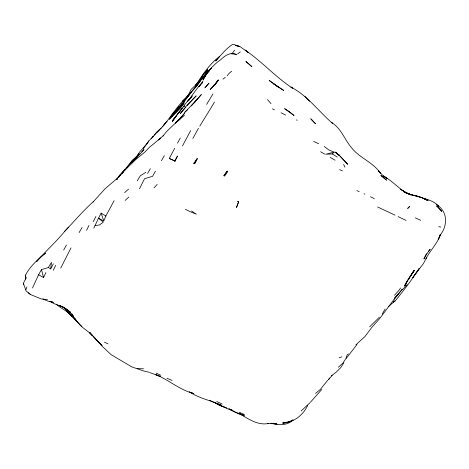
<?xml version="1.0" encoding="UTF-8"?>
<svg xmlns="http://www.w3.org/2000/svg" width="469" height="469" viewBox="0 0 469 469"><rect width="100%" height="100%" fill="white"/><g stroke="black" fill="none" stroke-linecap="round" stroke-linejoin="round"><path stroke-width="0.7" d="M48.36 267.529L50.658 268.889L51.473 262.312L48.36 267.529L41.407 269.675L38.581 274.746L32.519 287.972M194.565 163.728L197.168 158.663L193.715 163.329L194.565 163.728L197.22 158.68L194.623 163.488L193.715 163.329M238.451 202.116L236.511 207.486L238.598 201.981L237.701 201.564L238.598 201.981M25.988 289.502L26.973 286.799M440.467 234.4L438.216 239.741L440.467 234.4C437.589 243.522 430.284 250.106 426.075 258.571L426.421 257.956L423.372 263.66L412.773 277.566L419.028 268.649C411.811 279.864 403.703 290.493 395.303 300.84L393.391 302.048M218.015 80.639L218.278 79.982L214.72 84.86L218.015 80.639L210.176 89.485L214.509 85.223M105.853 216.01L101.14 213.137L98.496 218.214L103.76 220.928L105.853 216.01L114.114 200.679M93.8 228.192L98.496 218.214L103.303 222.118L99.475 224.973L94.984 225.513M200.339 80.387L202.819 75.198L207.632 69.664L206.36 71.429M38.581 274.746L43.576 277.537L45.874 272.559M116.857 179.246L119.572 175.177L125.018 169.737M407.491 280.274L405.04 285.504L407.362 281.007L404.425 285.967L407.362 281.007M426.385 253.77L423.929 258.994L426.333 254.538L430.173 249.274L428.49 251.273M175.013 161.248L177.517 155.972L174.831 160.896L175.013 161.248L169.309 158.434L174.726 148.239M60.747 268.104L71.001 247.884M200.31 80.152L202.444 75.761L199.366 81.477L197.349 83.804L198.903 82.386M53.261 270.343L55.705 265.325M86.542 230.373L89.022 225.343M139.486 188.79L144.569 178.695L152.583 176.297L155.397 171.167M182.488 145.912L190.649 130.611M200.316 80.158L202.819 75.198L199.987 80.217L196.112 84.66L191.176 89.327L188.55 94.457L182.013 104.018L184.61 100.993M93.302 221.585L95.91 216.444M192.847 138.525L198.463 128.272M201.793 83.505L202.813 81.606L198.874 86.818L202.596 82.286C196.593 88.049 192.618 95.359 187.324 101.679L191.141 97.323L187.084 101.667L172.856 120.158L182.277 108.427L177.141 114.33L179.809 111.411M50.658 268.889L53.396 263.818M63.649 250.088L66.457 244.965M177.47 143.133L180.307 137.997M307.646 405.527C303.197 415.153 293.436 422.792 282.549 422.979L290.411 421.561L283.071 423.501M137.241 180.893L140.26 175.852L145.853 172.346M408.358 279.946L411.196 274.934L414.567 270.208L407.907 279.682M161.389 160.803L164.361 155.632M382.235 314.031L385.108 309.03M411.196 274.934L410.844 275.538L413.84 270.613L407.004 281.611M147.571 173.512L150.356 168.664M79.097 232.606L82.11 227.418M440.192 235.051C446.922 226.908 448.036 213.923 439.342 206.694M206.647 104.399L212.932 93.952M211.372 107.272L214.48 102.054M211.138 107.677L199.782 126.097M143.385 148.638L148.814 140.952L153.111 136.737M146.908 144.018L148.814 140.952M343.824 362.854L340.687 367.702L336.431 371.94L331.472 375.792M121.911 173.706L122.702 172.51M25.684 275.069L25.285 275.649L25.625 279.119M227.817 171.455L224.592 176.174L227.078 171.144L223.813 175.834L227.137 171.208L227.817 171.455L227.078 171.144M188.685 94.591L187.049 96.983L188.391 95.477C179.785 103.145 173.331 112.742 166.495 121.899M121.958 173.729L123.57 171.625M215.207 84.426L218.278 79.982M329.572 378.055L328.335 379.843L332.158 375.417M133.395 160.703L132.211 161.981L136.497 156.957L136.092 157.537L139.574 152.073L147.389 143.215M191.528 91.877L187.928 96.526L191.504 91.912C198.926 84.66 202.995 74.454 211.531 68.304M400.585 287.978L398.533 290.909L394.482 295.259M205.445 72.666L206.254 71.523M176.068 110.678L179.006 106.539L175.541 111.194M134.755 159.366L138.918 153.855M190.824 97.863L192.196 95.94L190.918 97.534M356.979 344.58L346.292 358.322M205.422 72.73L207.398 69.998M327.702 380.295L320.356 389.417L315.614 393.385M118.645 177.54C123.488 169.684 130.534 163.828 136.497 156.957M202.76 79.173L206.196 74.483M199.354 82.268L195.825 86.906L206.372 72.976L210.417 69.072M172.176 114.975C183.297 106.1 189.042 92.868 198.932 82.843M167.081 121.154L163.816 125.135M158.985 139.475L160.756 138.015L149.377 147.348L145.302 151.686L135.723 159.577L122.685 172.434L119.114 176.754L105.056 188.761L93.143 201.94L93.653 201.424C83.165 210.634 74.202 221.391 64.593 231.487C55.981 242.045 45.739 251.103 36.74 261.415L40.797 257.071L45.493 253.072C37.79 259.609 29.735 266.374 25.285 275.649L26.282 277.8L23.556 282.877L23.755 284.437M175.811 112.079L184.088 103.11M195.708 85.323C202.45 74.87 209.432 64.03 219.551 56.479L215.699 60.941C220.922 55.201 225.747 48.882 232.331 44.578L233.662 44.379L239.137 46.355L235.397 45.458L239.876 46.472L248.377 52.575L245.205 50.107C261.907 61.632 275.555 76.986 292.539 88.207L290.909 87.052C307.676 95.658 318.644 111.546 332.761 123.546L331.853 122.702C341.414 128.623 344.609 139.75 351.603 147.823C359.635 158.159 373.465 162.338 380.652 173.553M170.311 117.314L173.87 112.701L182.529 103.151L176.35 110.262M126.812 167.439L132.07 160.462L138.191 155.034M195.679 85.317L197.484 83.007L195.239 85.874M397.788 294.667L402.367 289.144L393.737 299.82L379.773 318.451L371.905 327.28L364.923 336.595L355.918 344.803M132.012 162.778L132.926 161.641M190.062 98.601L188.778 100.196L191.563 96.796M394.124 299.228L398.767 293.6L394.552 297.862M195.79 85.323L198.528 82.268M232.319 53.179L234.647 50.294M195.843 100.905L201.33 94.574L191.352 105.965M152.56 137.235L153.451 136.151M154.342 135.06C157.232 130.617 162.18 128.09 165.117 123.605M185.912 107.079L180.336 113.516L187.26 104.968L196.136 95.893L187.154 105.572M183.643 106.944L184.475 105.935L183.584 106.932M179.176 119.806L184.552 113.264L176.039 122.538L166.73 131.379L163.083 135.951L163.599 135.43L158.37 139.938M227.113 75.755L229.271 73.193L231.692 71.218M199.278 81.94L200.034 81.043M136.162 158.375L139.961 153.891L139.498 154.436M162.215 126.823L166.038 122.345M169.209 119.589L180.336 107.905L183.977 102.699L180.887 107.407L171.842 116.394M176.397 110.713L183.942 103.098M68.492 227.055L64.593 231.487M181.351 106.058L181.825 105.519L176.93 110.209M321.822 389.417L310.525 402.138M151.041 138.648L159.243 130.001M193.849 103.157L197.027 99.586L184.598 112.49L187.606 109.758M139.897 154.078L143.971 149.517L141.867 151.868M154.037 187.864L157.209 184.346M209.28 71.118L206.073 74.653L202.995 80.099C207.169 71.909 213.231 64.863 220.776 59.645C225.056 55.553 230.42 51.748 236.575 54.439L231.205 53.771M402.842 289.262L407.186 284.583M134.298 159.9L135.676 158.475M131.379 162.784L132.739 161.383M133.19 160.914L137.353 156.623M334.104 152.155L325.674 154.242L332.351 153.949L334.104 152.155L328.763 149.916L324.296 146.475M122.72 172.481L123.652 171.531M131.373 162.802L132.733 161.465M138.132 154.647L138.654 154.137M157.033 132.235L161.289 128.078M192.173 104.476L192.536 104.124M301.192 410.961L310.044 402.672M348.403 353.819L347.095 355.08L346.005 358.41L342.857 363.123L338.372 367.239M379.38 317.214L369.654 326.846M179.41 119.419L175.564 123.083L184.405 115.362M388.414 306.65L394.962 300.91L393.215 302.059M125.147 200.421L128.817 197.039M292.996 420.089C287.116 425.746 278.398 425.324 271.1 423.314M240.316 51.912L237.648 53.923M209.737 69.641L206.723 72.367L211.419 68.028M182.47 101.064L186.984 96.972M169.555 118.505L172.082 116.218M124.648 192.607L128.529 189.13M222.922 79.138L225.313 77.403M293.008 419.878L288.558 422.147L290.229 421.473M289.426 421.819L290.786 421.244M339.105 357.853L341.854 356.798M137.136 368.616L143.555 368.804M271.674 423.273L276.581 423.448L267.394 423.683L268.432 423.507C257.798 425.647 248.113 418.829 239.477 413.599L244.238 415.405L233.369 411.319L229.675 409.05M47.539 299.568L41.342 298.952L30.614 294.596L26.047 290.897L23.503 283.651M270.971 423.249L277.038 424.099M438.679 226.691L440.837 227.072M149.048 372.251L143.262 370.873L131.736 366.869L111.124 354.658L102.412 346.491L89.515 332.404M224.188 407.074L218.982 405.046L214.339 402.156M226.914 407.948L221.391 406.066L209.766 400.315M50.652 301.344L53.384 302.353L47.574 301.016L42.943 298.982M149.705 372.527L160.58 376.613L155.925 374.614C169.057 380.107 179.914 390.097 193.914 393.591L190.549 392.236M191.399 212.234L196.394 214.175L191.44 210.974M244.167 415.956L237.162 413.224L229.546 409.167M356.891 190.643L359.201 191.575M239.29 412.274L244.46 414.543M404.853 191.991L405.445 192.378L400.567 189.277L404.853 191.991L410.135 194.318L404.014 192.056C411.518 195.643 420.247 195.755 427.306 200.345L422.774 198.106L428.156 200.251L422.974 198.246C428.783 199.741 434.646 201.658 438.826 206.237M166.894 378.172L172.105 380.494M169.309 158.434L174.831 160.896M415.323 217.886L420.722 220.301M313.749 141.491L318.639 143.731M272.43 108.884L274.453 109.816M394.986 215.142L377.692 207.022M339.615 169.626L342.358 170.904M363.991 193.738L364.894 194.154M216.766 401.523L222.189 404.067M370.457 196.775L374.326 198.598M398.087 216.608L406.031 220.407M156.253 373.136L160.82 375.3M406.095 192.689L410.633 194.864C400.204 190.807 393.468 181.286 383.624 176.291M281.037 112.806L285.644 115.04M185.437 209.326L190.836 211.994M104.47 342.165L108.069 343.953M231.024 409.601L232.958 410.574L227.406 408.751L217.088 403.604L221.808 405.497C211.073 400.397 199.132 398.509 189.2 391.691M320.544 151.727L324.783 154.113M228.761 408.663L231.123 409.988L229.974 409.261M330.164 157.414L335.095 160.222M49.855 301.297L53.613 303.431L64.423 307.641L59.774 305.612L65.549 308.549L70.198 312.073L64.951 308.162L70.286 312.413L69.342 311.357L78.288 322.93C82.04 328.148 88.09 330.751 92.317 335.499L89.497 332.345M383.021 175.939L387.453 178.625L382.71 175.271L378.483 170.927L380.177 173.049M332.351 153.949L337.217 157.074M436.211 204.461L438.961 206.313M28.204 292.797L30.614 294.596M56.251 304.193C61.14 308.608 67.466 311 71.88 315.959M73.123 315.678L71.974 314.769L73.369 316.182M250.364 65.332L245.885 61.474L251.882 66.68L250.364 65.332L250.645 65.59M338.559 154.963L335.593 152.361L339.597 155.597L347.722 164.291L340.043 156.265M81.958 326.582L66.586 310.9L71.927 316.03M73.967 317.988L75.491 319.459L74.507 318.439M63.573 307.517L72.179 316.147L70.989 314.828L77.678 322.35M93.741 336.73L102.037 345.694L89.432 332.31M304.985 96.462L309.446 101.286M73.129 317.126L73.627 317.695L72.83 316.587M267.523 99.621L271.012 103.672M71.71 313.755L72.595 314.816M89.503 332.38L90.664 333.793M296.654 119.771L297.07 120.556M343.636 164.455L344.908 167.175M101.14 213.137L103.76 220.928M41.495 269.634L43.576 277.537M409.636 206.483L407.737 208.365L409.636 206.483M117.443 178.367L116.84 179.568L117.443 178.367M176.063 116.142L172.399 121.506L176.063 116.142M208.922 83.189L205.029 87.785L208.922 83.189M416.63 195.89L410.733 194.705L422.17 197.736L416.63 195.89M437.847 206.641L436.492 205.932L441.804 211.408L437.847 206.641M283.557 90.353L273.286 83.599L283.557 90.353M288.898 111.37L284.613 108.661L294.051 115.462L288.898 111.37M279.231 87.715L269.229 80.475L279.231 87.715M339.058 155.11L334.966 152.038L339.597 155.597L339.058 155.11M386.474 180.102L380.969 175.529L386.474 180.102M315.338 123.605L310.877 118.903L315.338 123.605"/></g></svg>
